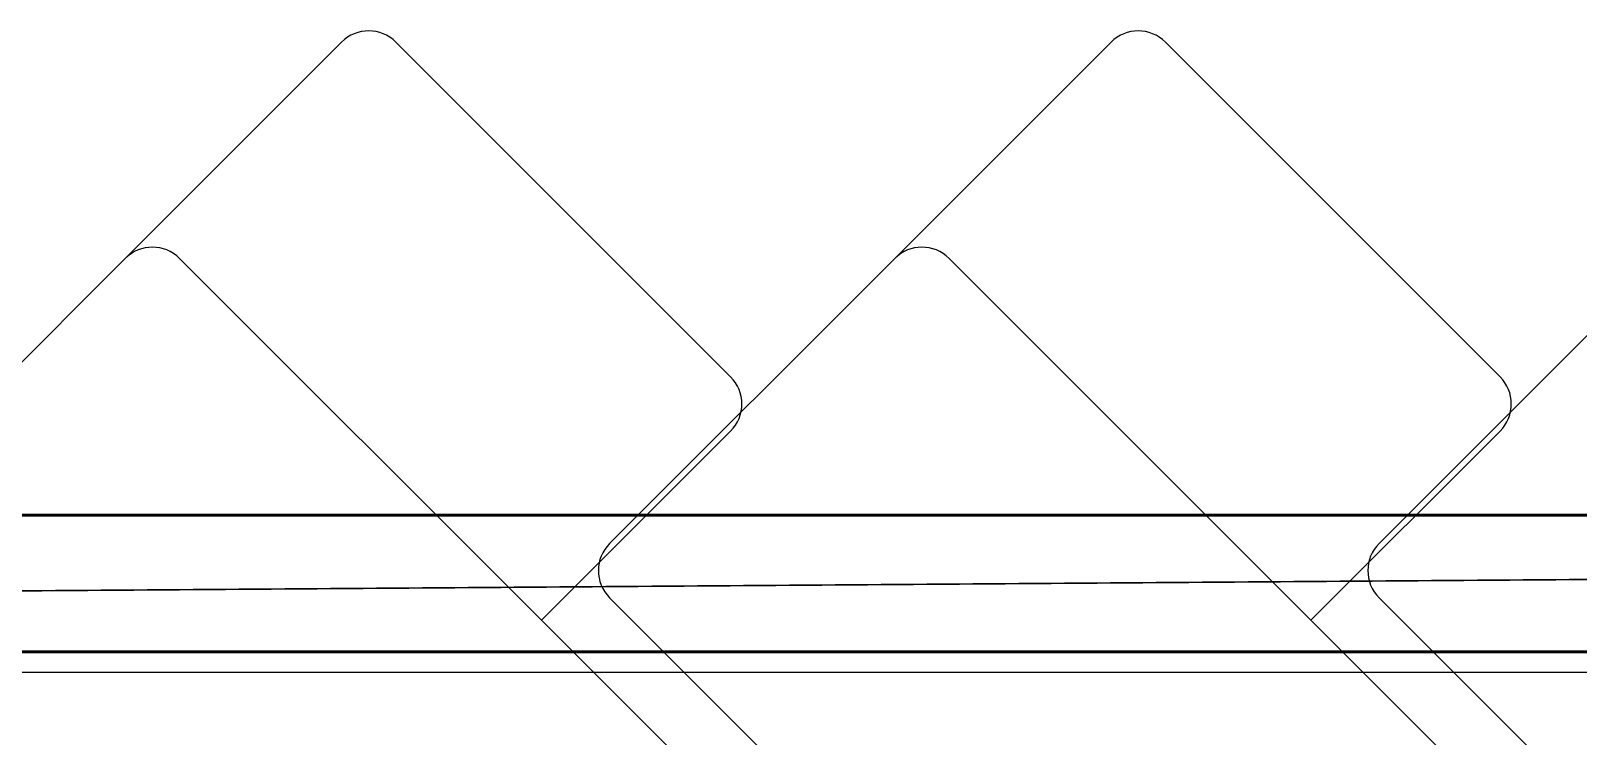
# Model space of a CAD drawing. Extents: x -76 to 580, y -41 to 95.
# Drawn here: x 263 to 391, y 36.9 to 95.2 of the extents above; entities that cross this region are included whole.
import ezdxf

# ---------------------------------------------------------------- set-up
doc = ezdxf.new("R2010")
doc.units = 0
for name, color, linetype in [('1', 22, 'CONTINUOUS'), ('16', 175, 'CONTINUOUS'), ('20', 7, 'CONTINUOUS'), ('47', 253, 'CONTINUOUS'), ('57', 253, 'CONTINUOUS')]:
    doc.layers.add(name, color=color, linetype=linetype)

msp = doc.modelspace()

# ---------------------------------------------------------------- linework, layer by layer
at = {"layer": '1', "const_width": 0.254}
msp.add_lwpolyline([(554.3717, 43.8406), (-56.5685, 43.8406)], dxfattribs=at)
at = {"layer": '16', "const_width": 0.254}
msp.add_lwpolyline([(560.0286, 55.1543), (-53.7401, 55.1543)], dxfattribs=at)
at = {"layer": '20', "const_width": 0.13}
msp.add_lwpolyline([(-56.042, 46.5673), (517.7866, 50.7383)], dxfattribs=at)
at = {"layer": '47', "const_width": 0.13}
msp.add_lwpolyline([(-51.8366, 42.1436), (508.6276, 42.1436)], dxfattribs=at)
at = {"layer": '57'}
for p, q in [((288.7294, 94.275), (270.8396, 76.3852)), ((320.9027, 66.5918), (293.2195, 94.275)), ((352.369, 94.275), (334.4792, 76.3852)), ((384.5423, 66.5918), (356.8591, 94.275)), ((270.8396, 76.3852), (247.2576, 52.8032)), ((305.258, 46.4569), (275.3297, 76.3852)), ((334.4792, 76.3852), (310.8972, 52.8032)), ((368.8976, 46.4569), (338.9693, 76.3852)), ((398.1188, 76.3852), (374.5368, 52.8032)), ((320.9027, 62.1017), (305.258, 46.4569)), ((384.5423, 62.1017), (368.8976, 46.4569)), ((310.8972, 48.3131), (378.2844, -19.0742)), ((374.5368, 48.3131), (441.9241, -19.0742)), ((342.717, 8.9979), (305.258, 46.4569)), ((406.3566, 8.9979), (368.8976, 46.4569))]:
    msp.add_line(p, q, dxfattribs=at)
for centre, start, end in [((290.9744, 92.0299), 45, 135), ((354.614, 92.0299), 45, 135), ((273.0846, 74.1401), 45, 135), ((336.7242, 74.1401), 45, 135), ((318.6577, 64.3467), 315, 45), ((382.2973, 64.3467), 315, 45), ((313.1422, 50.5581), 135, 225), ((376.7818, 50.5581), 135, 225)]:
    msp.add_arc(centre, 3.175, start, end, dxfattribs=at)

doc.saveas('drawing.dxf')
